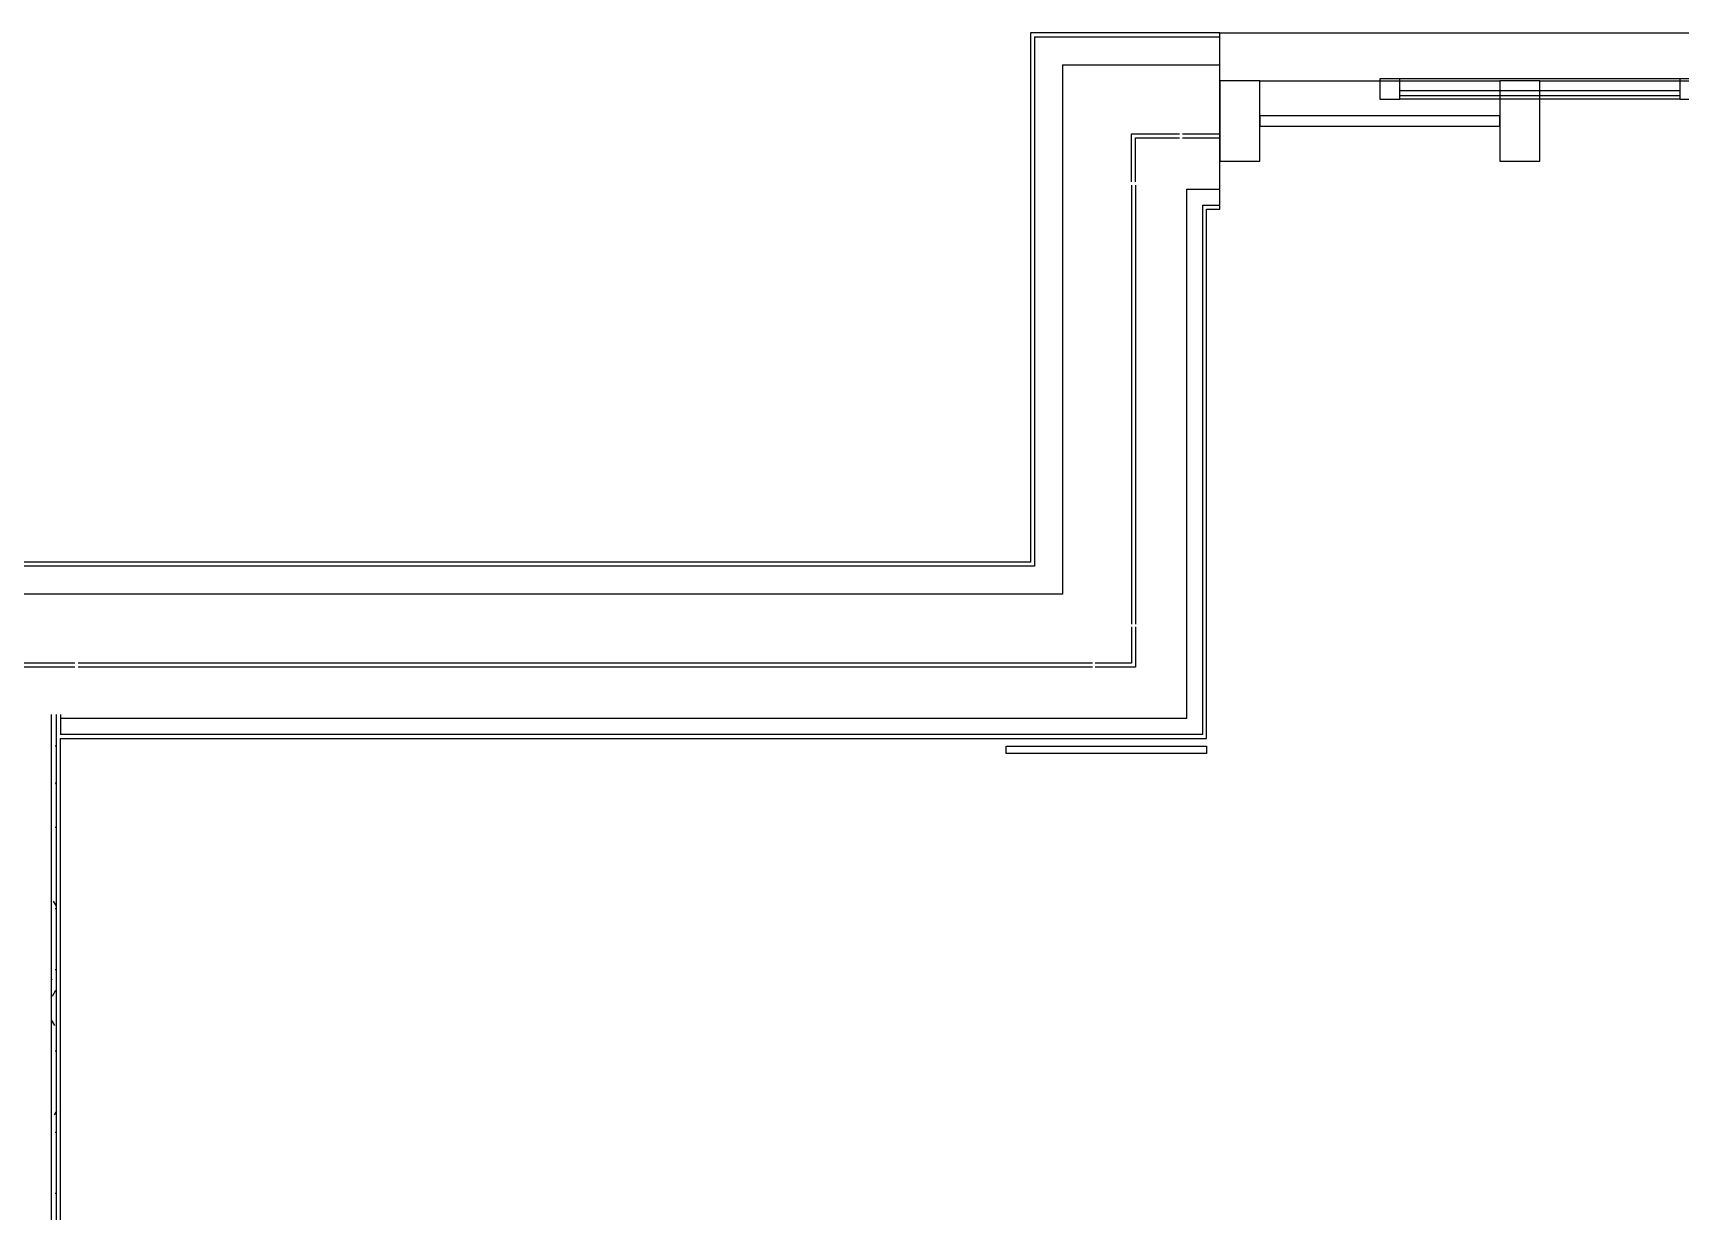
# Model space of a CAD drawing. Header units: inches. Extents: x 4551 to 18587, y 8160 to 18461.
# Drawn here: x 10244 to 14359, y 15518 to 18461 of the extents above; entities that cross this region are included whole.
import ezdxf

# ---------------------------------------------------------------- set-up
doc = ezdxf.new("R2010")
doc.units = ezdxf.units.IN
doc.header["$MEASUREMENT"] = 0
doc.layers.add('freecads.com', color=7, linetype='Continuous')

msp = doc.modelspace()

# ---------------------------------------------------------------- linework, layer by layer
at = {"layer": 'freecads.com'}
for p, q in [((13209.3, 18461.3), (12736.3, 18461.3)), ((12736.3, 18461.3), (12736.3, 17138.9)), ((12746.3, 18451.3), (13209.3, 18451.3)), ((12746.3, 18451.3), (12746.3, 17128.9)), ((13209.3, 18451.3), (13209.3, 18461.3)), ((13209.3, 18461.3), (16409.3, 18461.3)), ((13209.3, 18209.3), (13209.3, 18451.3)), ((12816.3, 18381.3), (13209.3, 18381.3)), ((12816.3, 18381.3), (12816.3, 17058.9)), ((13309.3, 18341.3), (13909.3, 18341.3)), ((13609.3, 18346.3), (13609.3, 18296.3)), ((13659.3, 18346.3), (13609.3, 18346.3)), ((14359.3, 18346.3), (13659.3, 18346.3)), ((13659.3, 18296.3), (13659.3, 18346.3)), ((14359.3, 18316.3), (13659.3, 18316.3)), ((14009.3, 18341.3), (15609.3, 18341.3)), ((14359.3, 18346.3), (14359.3, 18296.3)), ((14409.3, 18346.3), (14359.3, 18346.3)), ((13609.3, 18296.3), (13659.3, 18296.3)), ((14359.3, 18304.3), (13659.3, 18304.3)), ((14359.3, 18296.3), (13659.3, 18296.3)), ((14359.3, 18296.3), (14409.3, 18296.3)), ((13909.3, 18254.3), (13309.3, 18254.3)), ((13309.3, 18254.3), (13309.3, 18228.3)), ((13909.3, 18228.3), (13909.3, 18254.3)), ((12988.3, 18209.3), (13108.3, 18209.3)), ((12988.3, 18089.3), (12988.3, 18209.3)), ((12998.3, 18199.3), (13108.3, 18199.3)), ((12998.3, 18089.3), (12998.3, 18199.3)), ((13116.3, 18209.3), (13209.3, 18209.3)), ((13116.3, 18199.3), (13209.3, 18199.3)), ((13209.3, 18071.3), (13209.3, 18209.3)), ((13309.3, 18228.3), (13909.3, 18228.3)), ((12988.3, 18081.3), (12988.3, 16983.9)), ((12998.3, 18081.3), (12998.3, 16983.9)), ((13126.3, 18071.3), (13209.3, 18071.3)), ((13126.3, 18071.3), (13126.3, 16748.9)), ((13209.3, 18031.3), (13209.3, 18071.3)), ((13166.3, 18031.3), (13209.3, 18031.3)), ((13166.3, 18031.3), (13166.3, 16708.9)), ((13209.3, 18021.3), (13209.3, 18031.3)), ((13176.3, 16698.9), (13176.3, 18021.3)), ((13176.3, 18021.3), (13209.3, 18021.3)), ((12736.3, 17138.9), (4624.5, 17138.9)), ((12746.3, 17128.9), (4634.5, 17128.9)), ((12816.3, 17058.9), (4704.5, 17058.9)), ((12988.3, 16977.6), (12988.3, 16886.9)), ((12998.3, 16977.6), (12998.3, 16876.9)), ((10348.5, 16886.9), (10114.5, 16886.9)), ((10348.5, 16876.9), (10114.5, 16876.9)), ((12891.3, 16886.9), (10356.5, 16886.9)), ((12891.3, 16876.9), (10356.5, 16876.9)), ((12988.3, 16886.9), (12897.6, 16886.9)), ((12998.3, 16876.9), (12897.6, 16876.9)), ((10289.5, 15246.3), (10289.5, 16758.9)), ((10302, 15258.8), (10302, 16758.9)), ((10312, 16758.9), (10312, 16748.9)), ((13126.3, 16748.9), (10312, 16748.9)), ((10312, 16748.9), (10312, 16708.9)), ((10299.3, 16680.7), (10302, 16680.7)), ((10299.3, 16680.7), (10302, 16680.7)), ((13166.3, 16708.9), (10312, 16708.9)), ((10312, 16698.9), (13176.3, 16698.9)), ((10312, 15268.8), (10312, 16698.9)), ((12675.3, 16660.8), (12675.3, 16679.8)), ((12675.3, 16679.8), (13176.3, 16679.8)), ((13176.3, 16679.8), (13176.3, 16660.8)), ((13176.3, 16660.8), (12675.3, 16660.8)), ((10302, 16584.2), (10299.6, 16588.4)), ((10302, 16584.2), (10299.6, 16588.4)), ((10299.3, 16477.5), (10302, 16477.5)), ((10299.3, 16477.5), (10302, 16477.5)), ((10302, 16279.4), (10294.6, 16292.3)), ((10302, 16279.4), (10294.6, 16292.3)), ((10299.3, 16274.3), (10302, 16274.3)), ((10299.3, 16274.3), (10302, 16274.3)), ((10291.2, 16095), (10289.5, 16097.9)), ((10291.2, 16095), (10289.5, 16097.9)), ((10299.3, 16121.9), (10302, 16121.9)), ((10299.3, 16121.9), (10302, 16121.9)), ((10299.8, 16069), (10291.5, 16054.5)), ((10299.8, 16069), (10291.5, 16054.5)), ((10298, 15981.6), (10289.6, 15996.1)), ((10298, 15981.6), (10289.6, 15996.1)), ((10299.3, 15918.7), (10302, 15918.7)), ((10299.3, 15918.7), (10302, 15918.7)), ((10302, 15768), (10296.4, 15758.3)), ((10302, 15768), (10296.4, 15758.3)), ((10299.3, 15715.5), (10302, 15715.5)), ((10299.3, 15715.5), (10302, 15715.5)), ((10299.3, 15563.1), (10302, 15563.1)), ((10299.3, 15563.1), (10302, 15563.1))]:
    msp.add_line(p, q, dxfattribs=at)
at = {"layer": 'freecads.com', "extrusion": (0, 0, -1)}
for p, q in [((13309.3, 18341.3), (13209.3, 18341.3)), ((13209.3, 18341.3), (13209.3, 18141.3)), ((13309.3, 18141.3), (13309.3, 18341.3)), ((14009.3, 18341.3), (13909.3, 18341.3)), ((13909.3, 18341.3), (13909.3, 18141.3)), ((14009.3, 18141.3), (14009.3, 18341.3)), ((13209.3, 18141.3), (13309.3, 18141.3)), ((13909.3, 18141.3), (14009.3, 18141.3))]:
    msp.add_line(p, q, dxfattribs=at)

doc.saveas('drawing.dxf')
